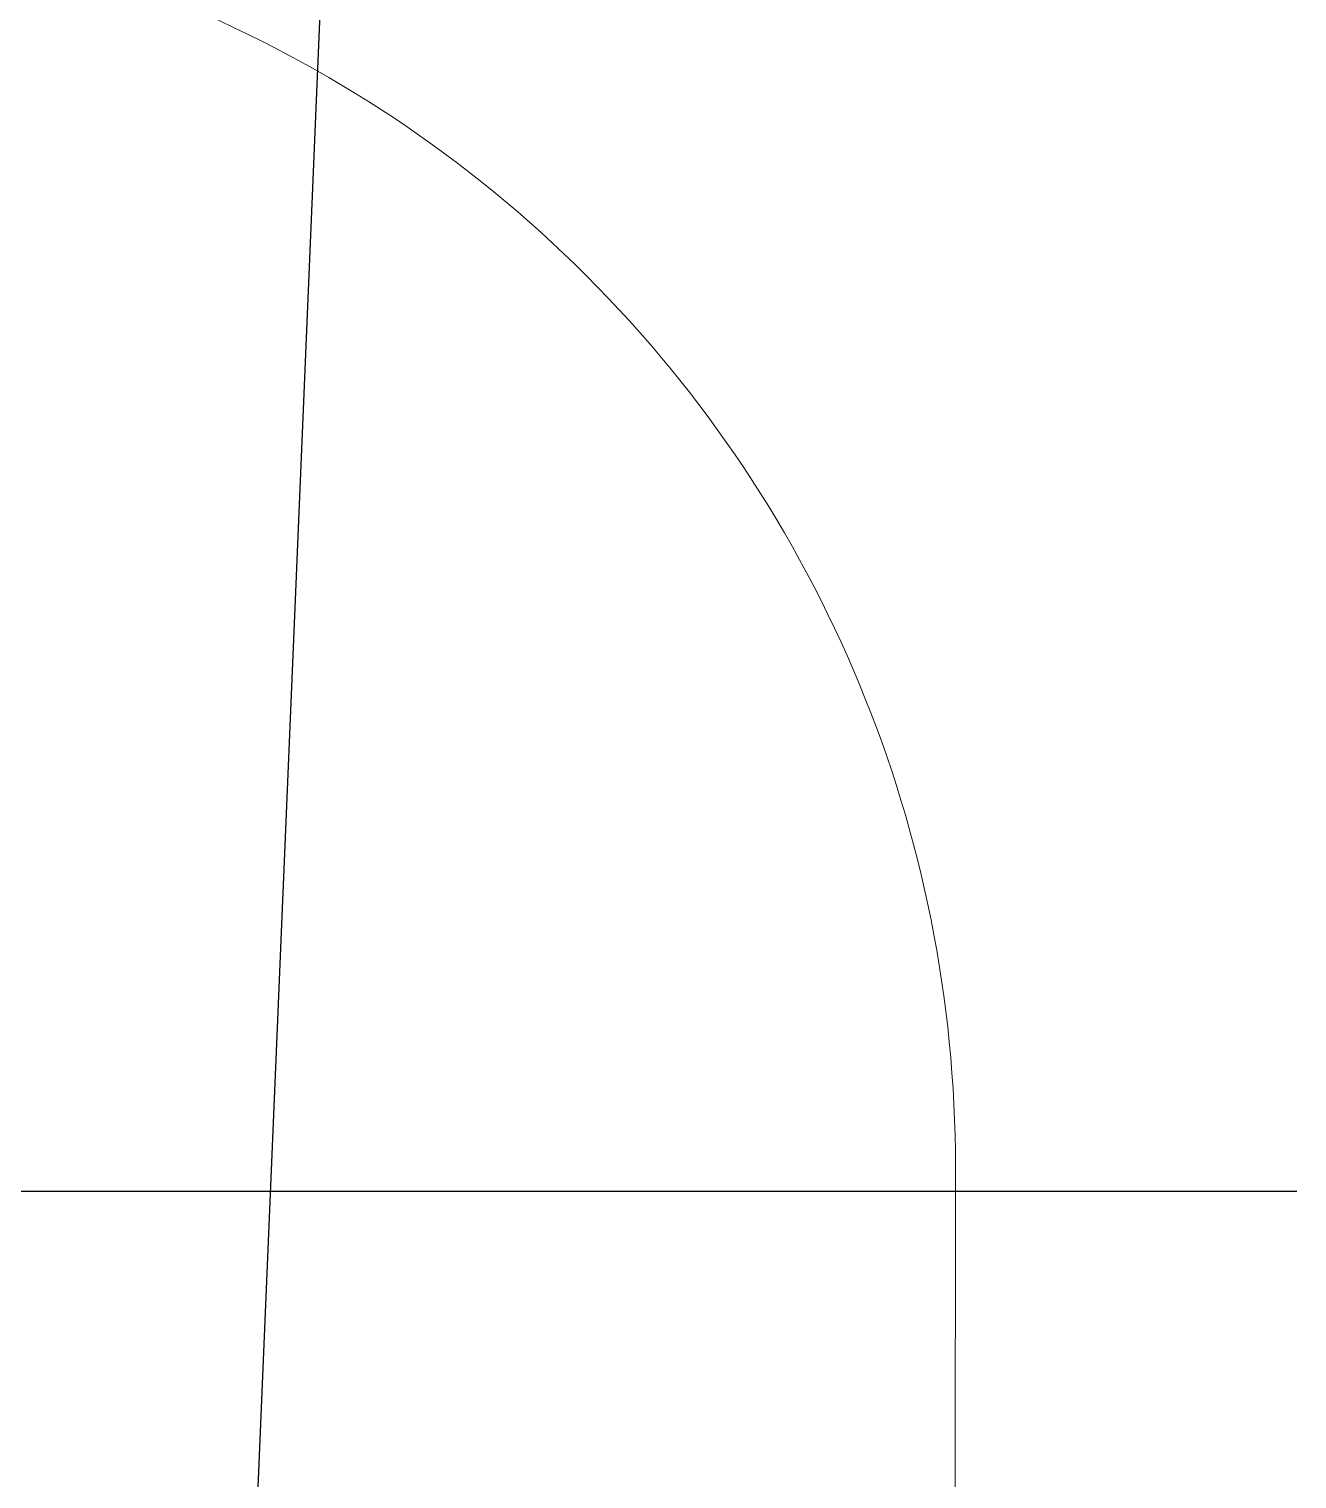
# Model space of a CAD drawing. Header units: millimetres. Extents: x 19 to 123, y 15 to 146.
# Drawn here: x 116.37 to 122.91, y 65.41 to 72.89 of the extents above; entities that cross this region are included whole.
import ezdxf

# ---------------------------------------------------------------- set-up
doc = ezdxf.new("R2010")
doc.units = ezdxf.units.MM
doc.layers.add('00 Ground$0$A-Proyecciones', color=252, linetype='Continuous', lineweight=0)

# ---------------------------------------------------------------- blocks, each defined once
blk = doc.blocks.new('00 Ground$0$Pata Arco')
at = {"layer": 'Defpoints'}
blk.add_line((0, 0), (-13.3283, 0), dxfattribs=at)
blk = doc.blocks.new('*U198')
at = {"layer": '00 Ground$0$A-Proyecciones', "rotation": 180}
blk.add_blockref('00 Ground$0$Pata Arco', (35.9822, 0), dxfattribs=at)
blk = doc.blocks.new('*U197')
at = {"layer": '00 Ground$0$A-Proyecciones', "color": 0, "linetype": 'ByBlock', "lineweight": -2}
blk.add_blockref('*U198', (0, 0), dxfattribs=at)

msp = doc.modelspace()

# ---------------------------------------------------------------- linework, layer by layer
msp.add_line((116.624, 43.3285), (118.5425, 88.8423))
at = {"layer": '00 Ground$0$A-Proyecciones'}
msp.add_lwpolyline([(121.1397, 144.3901), (121.1305, 85.5082, -0.436581), (114.649, 78.5156), (113.713, 78.5156), (113.713, 73.5171), (114.649, 73.5171, -0.414214), (121.149, 67.0171), (121.1397, 58.1075, -0.413136), (114.6397, 51.6075), (114.6397, 53.6075), (29.3954, 53.6075), (29.3954, 51.6075, -0.414208), (22.8953, 58.1075), (22.8952, 144.3901), (24.3954, 144.39)], format="xyb", dxfattribs=at)

# ---------------------------------------------------------------- block references
msp.add_blockref('*U197', (73.5998, 66.8913), dxfattribs=at)

doc.saveas('drawing.dxf')
